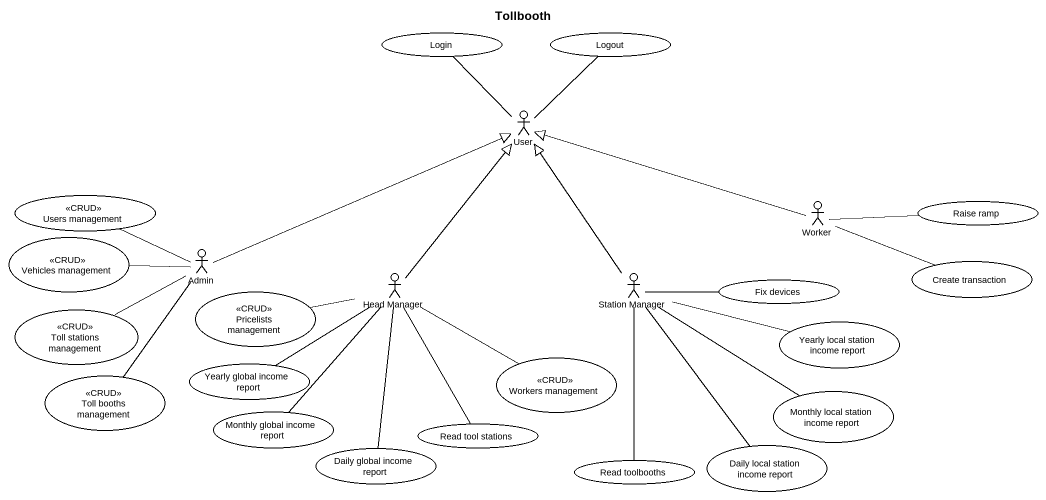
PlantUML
@startuml
title Tollbooth
usecase Login
usecase Logout
actor User
usecase "Users management" as Users_management <<CRUD>>
actor Worker
usecase "Raise ramp" as Raise_ramp
usecase "Vehicles management" as Vehicles_management <<CRUD>>
actor Admin
actor "Head Manager" as Head_Manager
actor "Station Manager" as Station_Manager
usecase "Fix devices" as Fix_devices
usecase "Create transaction" as Create_transaction
usecase "Toll stations management" as Toll_stations_management <<CRUD>>
usecase "Pricelists management" as Pricelists_management <<CRUD>>
usecase "Workers management" as Workers_management <<CRUD>>
usecase "Yearly local station income report" as Yearly_local_station_income
usecase "Toll booths management" as Toll_booths_management <<CRUD>>
usecase "Yearly global income report" as Yearly_global_income_report
usecase "Monthly local station income report" as Monthly_local_station
usecase "Monthly global income report" as Monthly_global_income_report
usecase "Read tool stations" as Read_tool_stations
usecase "Daily global income report" as Daily_global_income_report
usecase "Read toolbooths" as Read_toolbooths
usecase "Daily local station income report" as Daily_local_station_income
User -up- Login
User -up- Logout
Worker -left-|> User
Worker -right- Raise_ramp
Worker -right- Create_transaction
Admin -right-|> User
Admin -left- Users_management
Admin -left- Vehicles_management
Admin -left- Toll_stations_management
Admin -- Toll_booths_management
Head_Manager -up-|> User
Head_Manager -left- Pricelists_management
Head_Manager -right- Workers_management
Head_Manager -- Yearly_global_income_report
Head_Manager -- Monthly_global_income_report
Head_Manager -- Read_tool_stations
Head_Manager -- Daily_global_income_report
Station_Manager -up-|> User
Station_Manager -right- Fix_devices
Station_Manager -right- Yearly_local_station_income
Station_Manager -- Monthly_local_station
Station_Manager -- Read_toolbooths
Station_Manager -- Daily_local_station_income
@enduml
